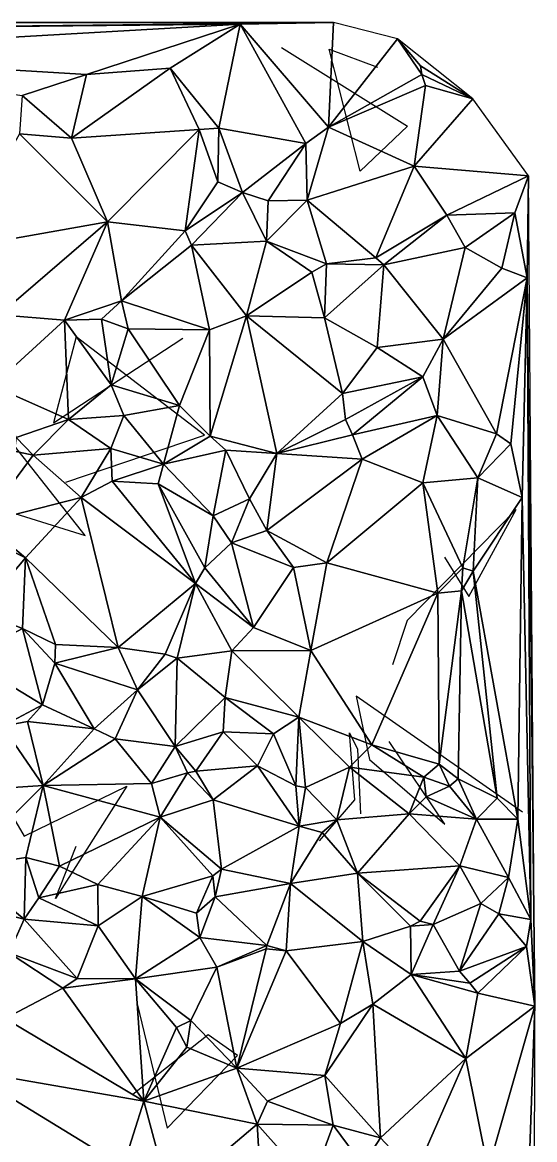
# Model space of a CAD drawing. Header units: metres. Extents: x -15.7 to 15, y -15 to 15.4.
# Drawn here: x 9.07 to 15, y 2.05 to 14.98 of the extents above; entities that cross this region are included whole.
import ezdxf

# ---------------------------------------------------------------- set-up
doc = ezdxf.new("R2010")
doc.units = ezdxf.units.M
doc.layers.add('CRACKS', color=1, linetype='Continuous')
doc.layers.add('STREET_MESH', color=7, linetype='Continuous')

msp = doc.modelspace()

# ---------------------------------------------------------------- linework, layer by layer
at = {"layer": 'CRACKS'}
for points in [[(12.069, 14.69, 0.1), (13.526, 13.78, 0.1), (12.981, 13.257, 0.1), (12.621, 14.672, 0.1), (13.179, 14.464, 0.1)], [(9.573, 9.658, 0.1), (11.176, 10.202, 0.1), (9.693, 11.343, 0.1), (9.428, 10.347, 0.1), (10.927, 11.325, 0.1)], [(8.985, 9.49, 0.1), (8.285, 10.065, 0.1), (8.35, 9.492, 0.1), (9.798, 9.042, 0.1), (8.356, 10.861, 0.1)], [(13.955, 8.791, 0.1), (14.237, 8.335, 0.1), (14.786, 9.344, 0.1), (13.524, 8.058, 0.1), (13.356, 7.545, 0.1)], [(14.861, 5.838, 0.1), (12.933, 7.182, 0.1), (13.088, 6.45, 0.1), (13.96, 5.701, 0.1), (13.316, 6.659, 0.1)], [(12.51, 5.509, 0.1), (12.918, 5.981, 0.1), (12.856, 6.757, 0.1), (12.949, 6.568, 0.1), (12.982, 5.82, 0.1)], [(8.872, 5.94, 0.1), (9.09, 5.562, 0.1), (10.277, 6.139, 0.1), (9.452, 4.84, 0.1), (9.694, 5.445, 0.1)], [(10.397, 3.62, 0.1), (10.744, 2.183, 0.1), (11.558, 3.025, 0.1), (11.221, 3.261, 0.1), (10.348, 2.573, 0.1)]]:
    msp.add_polyline3d(points, dxfattribs=at)
at = {"layer": 'STREET_MESH'}
for points in [[(-6.005, 14.98), (-4.071, 14.968), (12.673, 14.981)], [(-4.071, 14.968), (5.004, 14.896), (12.673, 14.981)], [(5.004, 14.896), (11.592, 14.961), (12.673, 14.981)], [(5.72, 14.625), (11.592, 14.961), (5.004, 14.896)], [(9.811, 14.378), (11.592, 14.961), (5.72, 14.625)], [(9.811, 14.378), (10.782, 14.45), (11.592, 14.961)], [(10.782, 14.45), (11.345, 13.756), (11.592, 14.961)], [(11.592, 14.961), (11.345, 13.756), (12.351, 13.578)], [(11.592, 14.961), (12.613, 13.769), (12.673, 14.981)], [(12.613, 13.769), (11.592, 14.961), (12.351, 13.578)], [(12.613, 13.769), (13.413, 14.789), (12.673, 14.981)], [(12.613, 13.769), (13.694, 14.379), (13.413, 14.789)], [(13.413, 14.789), (13.678, 14.476), (14.286, 14.097)], [(13.694, 14.379), (13.678, 14.476), (13.413, 14.789)], [(9.811, 14.378), (5.72, 14.625), (9.067, 14.134)], [(9.64, 13.639), (9.811, 14.378), (9.067, 14.134)], [(9.64, 13.639), (10.782, 14.45), (9.811, 14.378)], [(10.782, 14.45), (9.64, 13.639), (11.117, 13.739)], [(11.345, 13.756), (10.782, 14.45), (11.117, 13.739)], [(13.735, 14.249), (13.694, 14.379), (12.613, 13.769)], [(13.678, 14.476), (13.694, 14.379), (14.286, 14.097)], [(13.694, 14.379), (13.735, 14.249), (14.286, 14.097)], [(13.606, 13.315), (13.735, 14.249), (12.613, 13.769)], [(13.735, 14.249), (13.606, 13.315), (14.286, 14.097)], [(9.037, 13.692), (9.64, 13.639), (9.067, 14.134)], [(13.606, 13.315), (14.93, 13.206), (14.286, 14.097)], [(11.117, 13.739), (9.64, 13.639), (10.054, 12.673)], [(10.956, 12.569), (11.117, 13.739), (10.054, 12.673)], [(11.117, 13.739), (10.956, 12.569), (11.332, 13.137)], [(11.345, 13.756), (11.117, 13.739), (11.332, 13.137)], [(11.619, 13.01), (11.345, 13.756), (11.332, 13.137)], [(11.345, 13.756), (11.619, 13.01), (12.351, 13.578)], [(12.365, 12.923), (12.613, 13.769), (12.351, 13.578)], [(12.365, 12.923), (13.606, 13.315), (12.613, 13.769)], [(9.037, 13.692), (8.293, 12.36), (10.054, 12.673)], [(9.64, 13.639), (9.037, 13.692), (10.054, 12.673)], [(11.619, 13.01), (11.914, 12.914), (12.351, 13.578)], [(11.914, 12.914), (12.365, 12.923), (12.351, 13.578)], [(12.365, 12.923), (13.162, 12.255), (13.606, 13.315)], [(13.162, 12.255), (13.983, 12.748), (13.606, 13.315)], [(13.606, 13.315), (13.983, 12.748), (14.93, 13.206)], [(13.983, 12.748), (14.772, 12.775), (14.93, 13.206)], [(14.93, 13.206), (14.772, 12.775), (14.912, 12.023)], [(14.93, 13.206), (14.912, 12.023), (15, 3.595)], [(10.956, 12.569), (11.619, 13.01), (11.332, 13.137)], [(11.027, 12.401), (11.619, 13.01), (10.956, 12.569)], [(11.027, 12.401), (11.897, 12.45), (11.619, 13.01)], [(11.619, 13.01), (11.897, 12.45), (11.914, 12.914)], [(11.897, 12.45), (12.365, 12.923), (11.914, 12.914)], [(12.365, 12.923), (11.897, 12.45), (12.59, 12.185)], [(12.365, 12.923), (12.59, 12.185), (13.162, 12.255)], [(13.252, 12.174), (13.983, 12.748), (13.162, 12.255)], [(13.252, 12.174), (14.194, 12.377), (13.983, 12.748)], [(13.983, 12.748), (14.194, 12.377), (14.772, 12.775)], [(14.194, 12.377), (14.618, 12.137), (14.772, 12.775)], [(14.772, 12.775), (14.618, 12.137), (14.912, 12.023)], [(8.293, 12.36), (8.802, 11.594), (10.054, 12.673)], [(8.802, 11.594), (9.558, 11.534), (10.054, 12.673)], [(9.558, 11.534), (10.217, 11.757), (10.054, 12.673)], [(10.217, 11.757), (10.956, 12.569), (10.054, 12.673)], [(10.217, 11.757), (11.027, 12.401), (10.956, 12.569)], [(11.897, 12.45), (11.027, 12.401), (11.666, 11.583)], [(11.897, 12.45), (11.666, 11.583), (12.419, 12.091)], [(12.59, 12.185), (11.897, 12.45), (12.419, 12.091)], [(11.027, 12.401), (10.217, 11.757), (11.237, 11.422)], [(11.666, 11.583), (11.027, 12.401), (11.237, 11.422)], [(14.194, 12.377), (13.252, 12.174), (13.941, 11.313)], [(14.618, 12.137), (14.194, 12.377), (13.941, 11.313)], [(12.566, 11.56), (12.59, 12.185), (12.419, 12.091)], [(13.252, 12.174), (12.59, 12.185), (12.566, 11.56)], [(13.252, 12.174), (12.566, 11.56), (13.176, 11.217)], [(12.59, 12.185), (13.252, 12.174), (13.162, 12.255)], [(13.941, 11.313), (13.252, 12.174), (13.176, 11.217)], [(11.666, 11.583), (12.566, 11.56), (12.419, 12.091)], [(14.618, 12.137), (13.941, 11.313), (14.912, 12.023)], [(13.941, 11.313), (14.559, 10.22), (14.912, 12.023)], [(14.559, 10.22), (14.723, 10.103), (14.912, 12.023)], [(14.723, 10.103), (14.854, 9.482), (14.912, 12.023)], [(14.854, 9.482), (14.954, 4.598), (14.912, 12.023)], [(14.912, 12.023), (14.954, 4.598), (15, 3.595)], [(9.984, 11.546), (10.217, 11.757), (9.558, 11.534)], [(10.217, 11.757), (9.984, 11.546), (10.296, 11.432)], [(10.217, 11.757), (10.296, 11.432), (11.237, 11.422)], [(8.802, 11.594), (8.722, 10.773), (9.558, 11.534)], [(8.722, 10.773), (9.603, 10.384), (9.558, 11.534)], [(9.984, 11.546), (9.558, 11.534), (10.099, 10.786)], [(9.558, 11.534), (9.603, 10.384), (10.099, 10.786)], [(10.296, 11.432), (9.984, 11.546), (10.099, 10.786)], [(11.244, 10.19), (11.666, 11.583), (11.237, 11.422)], [(11.666, 11.583), (11.244, 10.19), (12.014, 9.99)], [(12.566, 11.56), (11.666, 11.583), (12.774, 10.687)], [(11.666, 11.583), (12.014, 9.99), (12.774, 10.687)], [(12.566, 11.56), (12.774, 10.687), (13.176, 11.217)], [(10.887, 10.546), (10.296, 11.432), (10.099, 10.786)], [(10.296, 11.432), (10.887, 10.546), (11.237, 11.422)], [(10.887, 10.546), (11.244, 10.19), (11.237, 11.422)], [(13.706, 10.879), (13.941, 11.313), (13.176, 11.217)], [(13.941, 11.313), (13.706, 10.879), (13.872, 10.43)], [(13.941, 11.313), (13.872, 10.43), (14.559, 10.22)], [(12.774, 10.687), (13.706, 10.879), (13.176, 11.217)], [(12.811, 10.383), (13.706, 10.879), (12.774, 10.687)], [(13.706, 10.879), (12.811, 10.383), (12.89, 10.207)], [(13.872, 10.43), (13.706, 10.879), (12.89, 10.207)], [(8.722, 10.773), (8.999, 10.176), (9.603, 10.384)], [(9.603, 10.384), (10.243, 10.43), (10.099, 10.786)], [(10.243, 10.43), (10.887, 10.546), (10.099, 10.786)], [(12.014, 9.99), (12.811, 10.383), (12.774, 10.687)], [(10.887, 10.546), (10.243, 10.43), (10.704, 9.867)], [(11.244, 10.19), (10.887, 10.546), (10.704, 9.867)], [(8.999, 10.176), (9.195, 9.972), (9.603, 10.384)], [(9.195, 9.972), (10.092, 10.049), (9.603, 10.384)], [(10.092, 10.049), (10.243, 10.43), (9.603, 10.384)], [(10.243, 10.43), (10.092, 10.049), (10.704, 9.867)], [(12.811, 10.383), (12.014, 9.99), (12.89, 10.207)], [(13.003, 9.926), (13.872, 10.43), (12.89, 10.207)], [(13.003, 9.926), (13.704, 9.652), (13.872, 10.43)], [(13.704, 9.652), (14.342, 9.708), (13.872, 10.43)], [(13.872, 10.43), (14.342, 9.708), (14.559, 10.22)], [(14.342, 9.708), (14.723, 10.103), (14.559, 10.22)], [(9.195, 9.972), (8.999, 10.176), (8.98, 10.017)], [(11.244, 10.19), (10.704, 9.867), (11.425, 10.028)], [(12.014, 9.99), (11.244, 10.19), (11.425, 10.028)], [(12.014, 9.99), (13.003, 9.926), (12.89, 10.207)], [(14.342, 9.708), (14.854, 9.482), (14.723, 10.103)], [(8.614, 9.192), (9.195, 9.972), (8.98, 10.017)], [(9.195, 9.972), (8.614, 9.192), (9.752, 9.48)], [(10.092, 10.049), (9.195, 9.972), (9.752, 9.48)], [(10.11, 9.671), (10.092, 10.049), (9.752, 9.48)], [(10.092, 10.049), (10.11, 9.671), (10.704, 9.867)], [(10.704, 9.867), (11.277, 9.27), (11.425, 10.028)], [(11.277, 9.27), (11.697, 9.466), (11.425, 10.028)], [(11.697, 9.466), (12.014, 9.99), (11.425, 10.028)], [(11.697, 9.466), (11.899, 9.101), (12.014, 9.99)], [(11.899, 9.101), (13.003, 9.926), (12.014, 9.99)], [(10.11, 9.671), (10.641, 9.638), (10.704, 9.867)], [(10.641, 9.638), (11.277, 9.27), (10.704, 9.867)], [(13.003, 9.926), (11.899, 9.101), (12.595, 8.725)], [(13.704, 9.652), (13.003, 9.926), (12.595, 8.725)], [(13.704, 9.652), (14.169, 8.669), (14.342, 9.708)], [(14.169, 8.669), (14.287, 8.63), (14.342, 9.708)], [(14.287, 8.63), (14.854, 9.482), (14.342, 9.708)], [(11.072, 8.488), (10.11, 9.671), (9.752, 9.48)], [(10.641, 9.638), (10.11, 9.671), (11.072, 8.488)], [(11.183, 8.666), (10.641, 9.638), (11.072, 8.488)], [(11.183, 8.666), (11.277, 9.27), (10.641, 9.638)], [(13.879, 8.373), (13.704, 9.652), (12.595, 8.725)], [(14.169, 8.669), (13.704, 9.652), (13.879, 8.373)], [(8.614, 9.192), (9.104, 8.782), (9.752, 9.48)], [(9.104, 8.782), (10.179, 7.746), (9.752, 9.48)], [(10.179, 7.746), (11.072, 8.488), (9.752, 9.48)], [(11.697, 9.466), (11.277, 9.27), (11.492, 8.955)], [(11.899, 9.101), (11.697, 9.466), (11.492, 8.955)], [(14.854, 9.482), (14.287, 8.63), (14.804, 5.759)], [(14.954, 4.598), (14.854, 9.482), (14.804, 5.759)], [(8.576, 9.043), (9.104, 8.782), (8.614, 9.192)], [(11.277, 9.27), (11.183, 8.666), (11.492, 8.955)], [(12.21, 8.673), (11.899, 9.101), (11.492, 8.955)], [(11.899, 9.101), (12.21, 8.673), (12.595, 8.725)], [(9.104, 8.782), (8.576, 9.043), (8.577, 8.158)], [(11.492, 8.955), (11.183, 8.666), (11.744, 7.976)], [(12.21, 8.673), (11.492, 8.955), (11.744, 7.976)], [(9.071, 7.965), (9.104, 8.782), (8.577, 8.158)], [(9.104, 8.782), (9.071, 7.965), (9.454, 7.78)], [(10.179, 7.746), (9.104, 8.782), (9.454, 7.78)], [(11.183, 8.666), (11.072, 8.488), (11.744, 7.976)], [(12.407, 7.71), (12.21, 8.673), (11.744, 7.976)], [(12.21, 8.673), (12.407, 7.71), (12.595, 8.725)], [(12.407, 7.71), (13.879, 8.373), (12.595, 8.725)], [(14.169, 8.669), (13.879, 8.373), (14.153, 8.4)], [(14.287, 8.63), (14.169, 8.669), (14.153, 8.4)], [(14.567, 6.002), (14.287, 8.63), (14.153, 8.4)], [(14.287, 8.63), (14.567, 6.002), (14.804, 5.759)], [(10.179, 7.746), (10.723, 7.668), (11.072, 8.488)], [(10.723, 7.668), (10.862, 7.623), (11.072, 8.488)], [(10.862, 7.623), (11.494, 7.707), (11.072, 8.488)], [(11.072, 8.488), (11.494, 7.707), (11.744, 7.976)], [(13.116, 6.62), (13.879, 8.373), (12.407, 7.71)], [(13.879, 8.373), (13.116, 6.62), (13.894, 6.394)], [(13.879, 8.373), (13.894, 6.394), (14.153, 8.4)], [(13.894, 6.394), (14.113, 6.226), (14.153, 8.4)], [(14.113, 6.226), (14.567, 6.002), (14.153, 8.4)], [(8.418, 7.62), (9.071, 7.965), (8.577, 8.158)], [(9.302, 7.081), (9.071, 7.965), (8.418, 7.62)], [(9.071, 7.965), (9.447, 7.563), (9.454, 7.78)], [(9.302, 7.081), (9.447, 7.563), (9.071, 7.965)], [(11.494, 7.707), (12.407, 7.71), (11.744, 7.976)], [(9.447, 7.563), (10.179, 7.746), (9.454, 7.78)], [(10.179, 7.746), (9.447, 7.563), (10.403, 7.257)], [(10.723, 7.668), (10.179, 7.746), (10.403, 7.257)], [(10.862, 7.623), (10.723, 7.668), (10.403, 7.257)], [(11.494, 7.707), (10.862, 7.623), (11.418, 7.165)], [(12.268, 6.94), (11.494, 7.707), (11.418, 7.165)], [(11.494, 7.707), (12.268, 6.94), (12.407, 7.71)], [(12.268, 6.94), (13.116, 6.62), (12.407, 7.71)], [(8.841, 6.836), (9.302, 7.081), (8.418, 7.62)], [(9.447, 7.563), (9.302, 7.081), (9.899, 6.805)], [(9.447, 7.563), (9.899, 6.805), (10.403, 7.257)], [(10.838, 6.601), (10.862, 7.623), (10.403, 7.257)], [(10.862, 7.623), (10.838, 6.601), (11.418, 7.165)], [(9.899, 6.805), (10.142, 6.687), (10.403, 7.257)], [(10.142, 6.687), (10.838, 6.601), (10.403, 7.257)], [(11.418, 7.165), (10.838, 6.601), (11.394, 6.769)], [(11.977, 6.747), (11.418, 7.165), (11.394, 6.769)], [(11.977, 6.747), (12.268, 6.94), (11.418, 7.165)], [(9.302, 7.081), (8.841, 6.836), (9.128, 6.89)], [(9.899, 6.805), (9.302, 7.081), (9.128, 6.89)], [(9.128, 6.89), (8.841, 6.836), (9.312, 6.15)], [(9.899, 6.805), (9.128, 6.89), (9.312, 6.15)], [(11.977, 6.747), (12.237, 6.143), (12.268, 6.94)], [(12.237, 6.143), (12.346, 6.126), (12.268, 6.94)], [(12.268, 6.94), (12.855, 6.359), (13.116, 6.62)], [(12.346, 6.126), (12.855, 6.359), (12.268, 6.94)], [(9.312, 6.15), (8.841, 6.836), (7.712, 6.045)], [(10.142, 6.687), (9.899, 6.805), (9.312, 6.15)], [(10.838, 6.601), (11.078, 6.315), (11.394, 6.769)], [(11.078, 6.315), (11.792, 6.374), (11.394, 6.769)], [(11.792, 6.374), (11.977, 6.747), (11.394, 6.769)], [(12.237, 6.143), (11.977, 6.747), (11.792, 6.374)], [(10.142, 6.687), (9.312, 6.15), (10.566, 6.172)], [(10.838, 6.601), (10.142, 6.687), (10.566, 6.172)], [(10.982, 6.296), (10.838, 6.601), (10.566, 6.172)], [(10.982, 6.296), (11.078, 6.315), (10.838, 6.601)], [(13.116, 6.62), (12.855, 6.359), (13.715, 6.243)], [(13.116, 6.62), (13.715, 6.243), (13.894, 6.394)], [(11.078, 6.315), (11.28, 5.981), (11.792, 6.374)], [(11.28, 5.981), (12.274, 5.677), (11.792, 6.374)], [(12.274, 5.677), (12.237, 6.143), (11.792, 6.374)], [(12.855, 6.359), (12.346, 6.126), (12.711, 5.752)], [(13.546, 5.819), (12.855, 6.359), (12.711, 5.752)], [(12.855, 6.359), (13.546, 5.819), (13.715, 6.243)], [(13.715, 6.243), (14.014, 6.14), (13.894, 6.394)], [(14.014, 6.14), (14.113, 6.226), (13.894, 6.394)], [(10.664, 5.781), (10.982, 6.296), (10.566, 6.172)], [(10.982, 6.296), (10.664, 5.781), (11.28, 5.981)], [(11.078, 6.315), (10.982, 6.296), (11.28, 5.981)], [(13.546, 5.819), (13.745, 6.017), (13.715, 6.243)], [(13.745, 6.017), (14.014, 6.14), (13.715, 6.243)], [(14.014, 6.14), (14.327, 5.759), (14.113, 6.226)], [(14.113, 6.226), (14.327, 5.759), (14.567, 6.002)], [(9.312, 6.15), (7.712, 6.045), (8.36, 5.2)], [(9.109, 5.314), (9.312, 6.15), (8.36, 5.2)], [(9.312, 6.15), (9.109, 5.314), (9.498, 5.215)], [(9.312, 6.15), (10.664, 5.781), (10.566, 6.172)], [(10.664, 5.781), (9.312, 6.15), (9.498, 5.215)], [(12.346, 6.126), (12.237, 6.143), (12.274, 5.677)], [(12.346, 6.126), (12.274, 5.677), (12.711, 5.752)], [(14.327, 5.759), (14.014, 6.14), (13.745, 6.017)], [(11.28, 5.981), (10.664, 5.781), (11.375, 5.179)], [(12.274, 5.677), (11.28, 5.981), (11.375, 5.179)], [(13.546, 5.819), (14.327, 5.759), (13.745, 6.017)], [(14.567, 6.002), (14.327, 5.759), (14.804, 5.759)], [(9.944, 5.004), (10.664, 5.781), (9.498, 5.215)], [(10.664, 5.781), (9.944, 5.004), (10.457, 4.865)], [(11.275, 5.104), (10.664, 5.781), (10.457, 4.865)], [(10.664, 5.781), (11.275, 5.104), (11.375, 5.179)], [(12.274, 5.677), (12.541, 5.606), (12.711, 5.752)], [(12.541, 5.606), (12.948, 5.132), (12.711, 5.752)], [(12.948, 5.132), (13.546, 5.819), (12.711, 5.752)], [(14.133, 5.218), (13.546, 5.819), (12.948, 5.132)], [(14.327, 5.759), (13.546, 5.819), (14.133, 5.218)], [(14.327, 5.759), (14.133, 5.218), (14.698, 5.083)], [(14.327, 5.759), (14.698, 5.083), (14.804, 5.759)], [(14.698, 5.083), (14.954, 4.598), (14.804, 5.759)], [(12.174, 5.015), (12.274, 5.677), (11.375, 5.179)], [(12.541, 5.606), (12.274, 5.677), (12.174, 5.015)], [(12.541, 5.606), (12.174, 5.015), (12.948, 5.132)], [(9.089, 4.603), (9.109, 5.314), (8.36, 5.2)], [(9.26, 4.849), (9.109, 5.314), (9.089, 4.603)], [(9.109, 5.314), (9.26, 4.849), (9.498, 5.215)], [(8.083, 4.848), (9.089, 4.603), (8.36, 5.2)], [(9.26, 4.849), (9.944, 5.004), (9.498, 5.215)], [(11.275, 5.104), (11.303, 4.861), (11.375, 5.179)], [(11.303, 4.861), (12.174, 5.015), (11.375, 5.179)], [(14.133, 5.218), (12.948, 5.132), (13.676, 4.577)], [(13.826, 4.539), (14.133, 5.218), (13.676, 4.577)], [(13.826, 4.539), (14.378, 4.782), (14.133, 5.218)], [(14.133, 5.218), (14.378, 4.782), (14.698, 5.083)], [(11.087, 4.671), (11.275, 5.104), (10.457, 4.865)], [(11.087, 4.671), (11.303, 4.861), (11.275, 5.104)], [(12.174, 5.015), (13.011, 4.343), (12.948, 5.132)], [(12.948, 5.132), (13.564, 4.522), (13.676, 4.577)], [(13.011, 4.343), (13.564, 4.522), (12.948, 5.132)], [(14.698, 5.083), (14.378, 4.782), (14.587, 4.661)], [(14.954, 4.598), (14.698, 5.083), (14.587, 4.661)], [(9.944, 5.004), (9.26, 4.849), (9.946, 4.524)], [(9.944, 5.004), (9.946, 4.524), (10.457, 4.865)], [(12.174, 5.015), (11.303, 4.861), (11.901, 4.296)], [(12.123, 4.233), (12.174, 5.015), (11.901, 4.296)], [(12.123, 4.233), (13.011, 4.343), (12.174, 5.015)], [(8.083, 4.848), (8.917, 4.213), (9.089, 4.603)], [(9.26, 4.849), (9.089, 4.603), (9.946, 4.524)], [(9.946, 4.524), (10.379, 3.91), (10.457, 4.865)], [(10.379, 3.91), (11.125, 4.387), (10.457, 4.865)], [(11.125, 4.387), (11.087, 4.671), (10.457, 4.865)], [(11.303, 4.861), (11.087, 4.671), (11.125, 4.387)], [(11.303, 4.861), (11.125, 4.387), (11.901, 4.296)], [(14.378, 4.782), (13.826, 4.539), (14.129, 4)], [(14.378, 4.782), (14.129, 4), (14.587, 4.661)], [(14.129, 4), (14.907, 4.283), (14.587, 4.661)], [(14.907, 4.283), (14.954, 4.598), (14.587, 4.661)], [(8.917, 4.213), (9.702, 3.914), (9.089, 4.603)], [(9.089, 4.603), (9.702, 3.914), (9.946, 4.524)], [(13.564, 4.522), (13.826, 4.539), (13.676, 4.577)], [(13.826, 4.539), (13.564, 4.522), (13.571, 3.959)], [(14.129, 4), (13.826, 4.539), (13.571, 3.959)], [(14.954, 4.598), (14.907, 4.283), (15, 3.595)], [(9.702, 3.914), (10.379, 3.91), (9.946, 4.524)], [(13.564, 4.522), (13.011, 4.343), (13.571, 3.959)], [(10.379, 3.91), (11.32, 4.044), (11.125, 4.387)], [(11.125, 4.387), (11.32, 4.044), (11.901, 4.296)], [(11.32, 4.044), (11.893, 4.257), (11.901, 4.296)], [(11.893, 4.257), (12.123, 4.233), (11.901, 4.296)], [(13.011, 4.343), (12.123, 4.233), (12.752, 3.392)], [(13.011, 4.343), (12.752, 3.392), (13.127, 3.618)], [(13.571, 3.959), (13.011, 4.343), (13.127, 3.618)], [(14.907, 4.283), (14.129, 4), (14.251, 3.862)], [(14.342, 3.743), (14.907, 4.283), (14.251, 3.862)], [(14.907, 4.283), (14.342, 3.743), (15, 3.595)], [(8.917, 4.213), (8.87, 3.45), (9.537, 3.804)], [(9.702, 3.914), (8.917, 4.213), (9.537, 3.804)], [(11.893, 4.257), (11.32, 4.044), (11.553, 2.878)], [(12.123, 4.233), (11.893, 4.257), (11.553, 2.878)], [(12.123, 4.233), (11.553, 2.878), (12.752, 3.392)], [(11.32, 4.044), (10.379, 3.91), (11.019, 3.429)], [(11.553, 2.878), (11.32, 4.044), (11.019, 3.429)], [(10.379, 3.91), (9.702, 3.914), (9.537, 3.804)], [(10.379, 3.91), (9.537, 3.804), (10.475, 2.494)], [(10.379, 3.91), (10.855, 3.349), (11.019, 3.429)], [(10.855, 3.349), (10.379, 3.91), (10.475, 2.494)], [(14.204, 2.988), (13.571, 3.959), (13.127, 3.618)], [(14.251, 3.862), (14.129, 4), (13.571, 3.959)], [(14.342, 3.743), (14.251, 3.862), (13.571, 3.959)], [(14.204, 2.988), (14.342, 3.743), (13.571, 3.959)], [(9.537, 3.804), (8.87, 3.45), (10.475, 2.494)], [(14.342, 3.743), (14.204, 2.988), (15, 3.595)], [(12.752, 3.392), (12.572, 2.793), (13.127, 3.618)], [(12.572, 2.793), (13.216, 2.071), (13.127, 3.618)], [(13.216, 2.071), (14.204, 2.988), (13.127, 3.618)], [(14.204, 2.988), (14.462, 1.703), (15, 3.595)], [(14.462, 1.703), (14.87, -0.132), (15, 3.595)], [(14.87, -0.132), (14.99, -3.732), (15, 3.595)], [(8.87, 3.45), (8.411, 2.853), (10.475, 2.494)], [(10.855, 3.349), (10.975, 3.118), (11.019, 3.429)], [(10.975, 3.118), (11.553, 2.878), (11.019, 3.429)], [(11.553, 2.878), (12.572, 2.793), (12.752, 3.392)], [(10.975, 3.118), (10.855, 3.349), (10.475, 2.494)], [(11.553, 2.878), (10.975, 3.118), (10.475, 2.494)], [(13.216, 2.071), (13.613, 1.647), (14.204, 2.988)], [(14.204, 2.988), (13.613, 1.647), (14.462, 1.703)], [(8.411, 2.853), (10.238, 1.737), (10.475, 2.494)], [(8.411, 2.853), (8.47, 1.817), (10.238, 1.737)], [(11.788, 2.23), (11.553, 2.878), (10.475, 2.494)], [(12.572, 2.793), (11.553, 2.878), (11.908, 2.495)], [(11.553, 2.878), (11.788, 2.23), (11.908, 2.495)], [(12.668, 2.215), (12.572, 2.793), (11.908, 2.495)], [(12.668, 2.215), (13.216, 2.071), (12.572, 2.793)], [(10.238, 1.737), (10.777, 1.373), (10.475, 2.494)], [(10.777, 1.373), (11.788, 2.23), (10.475, 2.494)], [(11.788, 2.23), (12.668, 2.215), (11.908, 2.495)], [(11.788, 2.23), (10.777, 1.373), (11.866, 0.946)], [(12.414, 1.527), (11.788, 2.23), (11.866, 0.946)], [(12.668, 2.215), (11.788, 2.23), (12.414, 1.527)], [(13.011, 1.755), (12.668, 2.215), (12.414, 1.527)], [(12.668, 2.215), (13.011, 1.755), (13.216, 2.071)], [(13.011, 1.755), (13.613, 1.647), (13.216, 2.071)]]:
    msp.add_3dface(points, dxfattribs=at)

doc.saveas('drawing.dxf')
